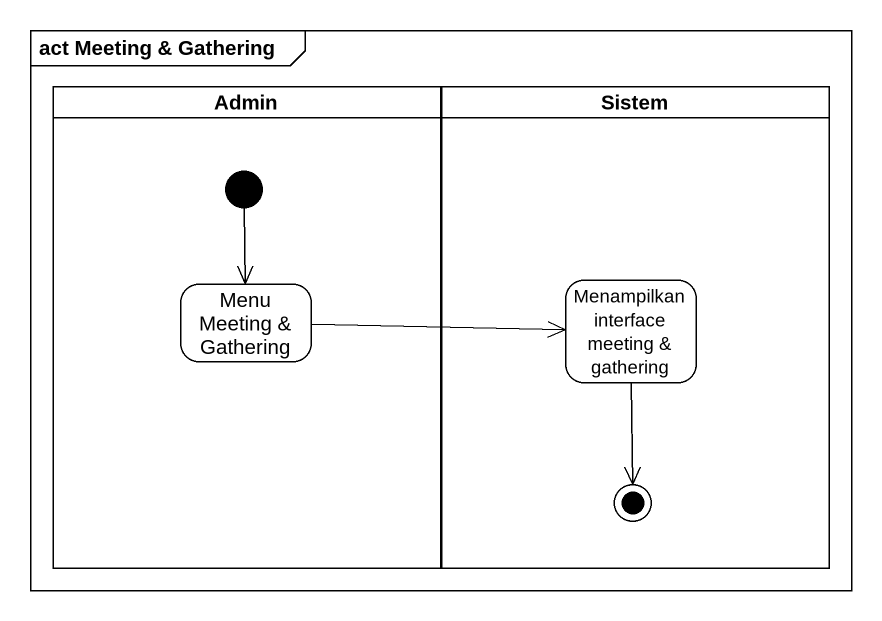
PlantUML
@startuml
mainframe act Meeting & Gathering
hide empty description
state Admin <<partition>> {
  state "Menu Meeting & Gathering" as Menu_Meeting_Gathering
  [*] --> Menu_Meeting_Gathering
}
state Sistem <<partition>> {
  state "Menampilkan interface meeting & gathering" as Menampilkan_interface
  Menampilkan_interface --> [*]
}
Menu_Meeting_Gathering -right-> Menampilkan_interface
@enduml
